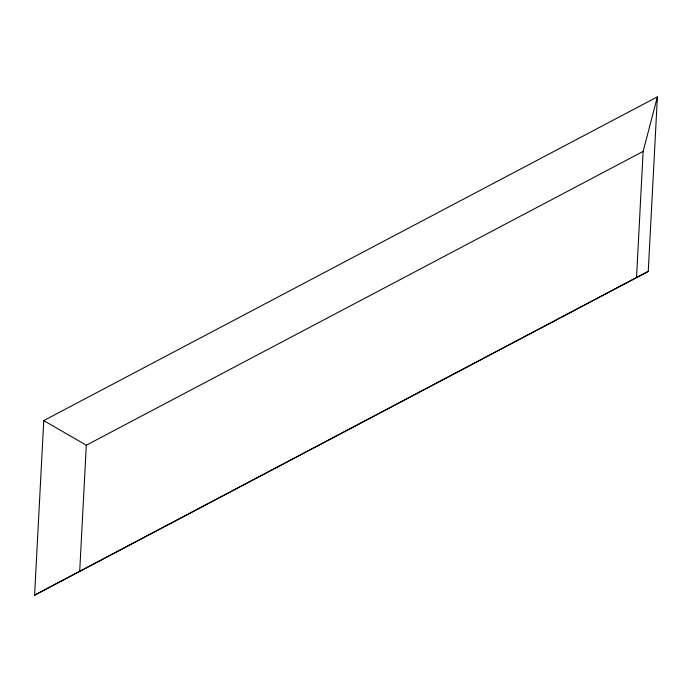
<?xml version="1.0" encoding="UTF-8"?>
<svg xmlns="http://www.w3.org/2000/svg" width="692" height="692" viewBox="0 0 692 692"><rect width="100%" height="100%" fill="white"/><g stroke="black" fill="none" stroke-linecap="round" stroke-linejoin="round"><path stroke-width="1.04" d="M34.6 595.155L43.752 420.598L657.4 96.845L648.248 271.402L34.6 595.155L648.248 271.402M79.701 571.272L86.31 445.207L643.127 151.436L657.4 96.845M636.528 277.501L643.127 151.436M43.752 420.598L86.31 445.207"/></g></svg>
